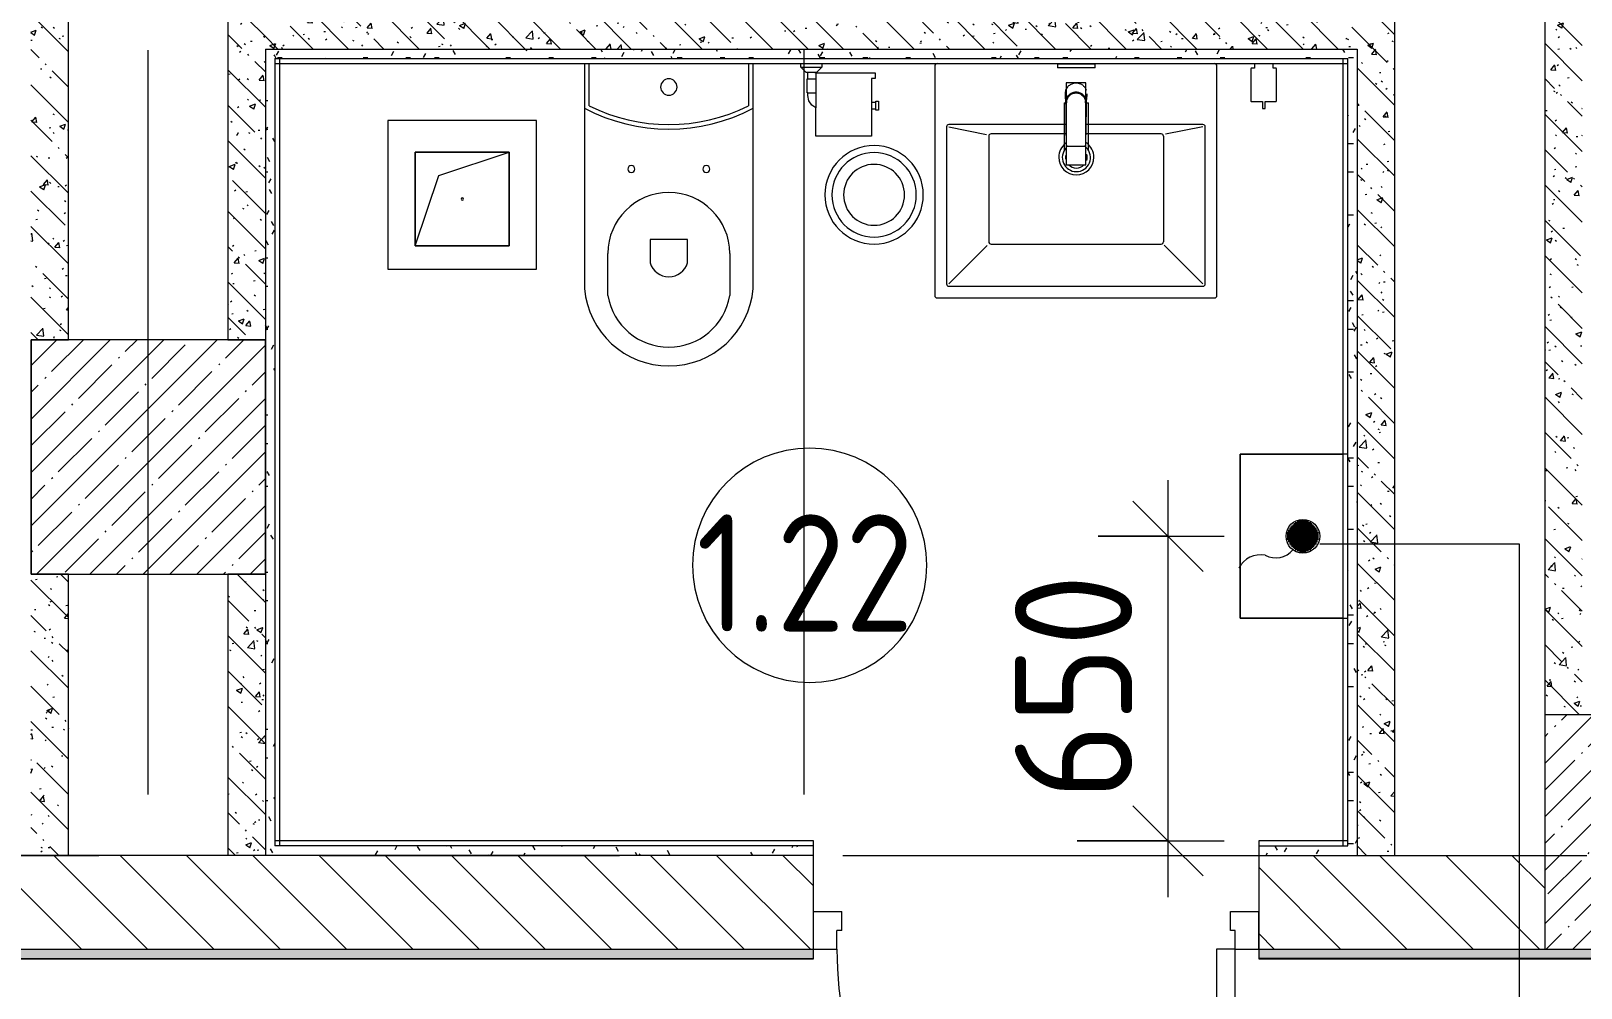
# Model space of a CAD drawing. Header units: millimetres. Extents: x 35881 to 234190, y -8553 to 29063.
# Drawn here: x 70310 to 73617, y 10817 to 12858 of the extents above; entities that cross this region are included whole.
import ezdxf

# ---------------------------------------------------------------- set-up
doc = ezdxf.new("R2010")
doc.units = ezdxf.units.MM
doc.linetypes.add('Осевая', pattern=[3175, 635, -476.25, 1587.5, -476.25])
for name, color, linetype, lineweight in [('0-1', 7, 'Continuous', 9), ('A-ANNO-DIMS', 7, 'Continuous', 9), ('A-ANNO-DIMS-100', 7, 'Continuous', 9), ('A-AREA-IDEN', 7, 'Continuous', 9), ('A-DETL-GENF', 7, 'Continuous', 9), ('A-DOOR', 7, 'Continuous', 9), ('A-DOOR-1', 7, 'Continuous', 13), ('A-DOOR-FRAM', 7, 'Continuous', 13), ('A-GENM', 7, 'Continuous', 9), ('A-WALL', 7, 'Continuous', 9), ('E-ELEC-FIXT-IDEN', 7, 'Continuous', 9), ('I-WALL', 7, 'Continuous', 9), ('P-SANR-FIXT', 7, 'Continuous', 9), ('S-COLS', 7, 'Continuous', 9), ('Оси-2', 7, 'Осевая', 9), ('Электрические приборы', 7, 'Continuous', 9)]:
    doc.layers.add(name, color=color, linetype=linetype, lineweight=lineweight)
for name, color, linetype, lineweight, true_color in [('A-WALL-1', 7, 'Continuous', 9, 0x3c3c3c), ('A-WALL-FNSH-1', 7, 'Continuous', 9, 0x3c3c3c), ('I-FURN-1', 7, 'Continuous', 9, 0xf0f0f0)]:
    doc.layers.add(name, color=color, linetype=linetype, lineweight=lineweight, true_color=true_color)
doc.styles.add('GOST Common_1', font='GOST_Common.ttf', dxfattribs={"width": 0.9, "height": 250})
doc.styles.add('ISOCPEUR', font='isocpeur.ttf', dxfattribs={"width": 0.9, "height": 250})
doc.dimstyles.new('ISO-2_5_0_9К_БОЛЬШОЙ', dxfattribs={"dimscale": 304.8, "dimtxt": 248.995294, "dimasz": 0.492126, "dimexe": 0.393701, "dimexo": 0.984252, "dimgap": 0, "dimtad": 1, "dimdec": 0, "dimrnd": 10, "dimzin": 0, "dimdsep": 46, "dimtxsty": 'ISOCPEUR', "dimblk1": 'OBLIQUE', "dimblk2": 'OBLIQUE', "dimsah": 1, "dimcen": 0.09, "dimdle": 0.393701, "dimazin": 0, "dimtfac": 1, "dimtdec": 4, "dimtix": 1, "dimtmove": 0, "dimatfit": 3, "dimfxl": 1, "dimtvp": 1, "dimtolj": 1, "dimtzin": 0, "dimarcsym": 2})
pattern_1 = [(135, (0, 0), (-75.43415, -75.43415), [106.68, -17.78, 3.556, -17.78]), (135, (0, 75.39), (-75.43415, -75.43415), []), (50, (0, 0), (127.52922, -11.15758), [13.335, -146.685]), (355, (0, 0), (-24.66966, 133.74002), [10.668, -117.348]), (100.451, (10.63, -0.93), (102.85973, 122.58178), [11.333, -124.663]), (46.184, (0, 35.56), (189.75516, -29.43036), [20.002, -220.027]), (96.636, (15.81, 33.1), (166.1822, 173.1996), [17, -186.995]), (351.184, (0, 35.56), (166.18393, 173.19757), [16.002, -176.022]), (21, (17.78, 26.67), (106.13027, -71.58603), [13.335, -146.685]), (326, (17.78, 26.67), (43.26188, 128.93175), [10.668, -117.348]), (71.451, (26.62, 20.7), (149.39198, 57.34505), [11.333, -124.663]), (37.5, (0, 0), (2.162228, 59.188357), [3.353, -112.573, 3.353, -115.773, -117.792]), (37.5, (0, 0), (2.162228, 59.188357), [-235.052, 3.353, -114.44]), (7.5, (0, 0), (46.773857, 70.12615), [3.353, -64.567, 3.353, -109.906, -44.894]), (7.5, (0, 0), (46.773857, 70.12615), [-181.178, 3.353, -41.542]), (327.5, (-39.65, 0), (94.91367, -4.010093), [3.353, -41.097, 3.353, -135.331, -184.023]), (327.5, (-39.65, 0), (94.91367, -4.010093), [-183.134, 3.353, -180.67]), (317.5, (-57.43, 0), (103.69057, 17.79882), [3.353, -54.432, 3.353, -88.748, -130.683]), (317.5, (-57.43, 0), (103.69057, 17.79882), [-149.885, 3.353, -127.33])]
pattern_2 = [(0, (0, 0), (121.92, 30.48), [10.058, -81.382, 10.058, -81.382, -487.68]), (0, (0, 0), (121.92, 30.48), [-182.88, 10.058, -172.822, 10.058, -81.382, -213.36]), (0, (0, 0), (121.92, 30.48), [-457.2, 10.058, -50.902, 10.058, -142.342]), (120, (45.72, 15.24), (-87.356454, 90.345817), [10.058, -81.382, 10.058, -81.382, -487.68]), (120, (45.72, 15.24), (-87.356454, 90.345817), [-182.88, 10.058, -172.822, 10.058, -81.382, -213.36]), (120, (45.72, 15.24), (-87.356454, 90.345817), [-457.2, 10.058, -50.902, 10.058, -142.342]), (240, (60.96, 76.2), (-34.563546, -120.825817), [10.058, -81.382, 10.058, -81.382, -487.68]), (240, (60.96, 76.2), (-34.563546, -120.825817), [-182.88, 10.058, -172.822, 10.058, -81.382, -213.36]), (240, (60.96, 76.2), (-34.563546, -120.825817), [-457.2, 10.058, -50.902, 10.058, -142.342])]

# ---------------------------------------------------------------- blocks, each defined once
blk = doc.blocks.new('BSC_Колонна _Прямоугольная - 500х500-V26-План размещения напольных электротехнических лючков и розеток 1 этажа в осях 12-23')
at = {"layer": 'S-COLS'}
h = blk.add_hatch(dxfattribs=at)
h.set_pattern_fill('FP_37', color=256, style=0, pattern_type=2)
h.set_pattern_definition([(45, (-73790, -11150), (-57.02463, 57.02463), []), (45, (-73732.975, -11150), (-57.02463, 57.02463), [100.806, -20.161, 3.353, -16.808])])
h.paths.add_polyline_path([(-250, -250), (250, -250), (250, 250), (-250, 250), (-250, 30.8)])
for p, q in [((250, 250), (-250, 250)), ((-250, 250), (-250, -250)), ((250, -250), (250, 250)), ((-250, -250), (250, -250))]:
    blk.add_line(p, q, dxfattribs=at)
blk = doc.blocks.new('110_Дверь_СКБ_1Ст_Внутренняя1 - Д-17д _Д-9_ 950x2100h_ПУИ_ С_У персонала-24300662-План размещения напольных электротехнических лючков и розеток 1 этажа в осях 12-23')
at = {"layer": 'A-DOOR'}
blk.add_arc((-412.5, 100), 850, 360, 90, dxfattribs=at)
at = {"layer": 'A-DOOR-1'}
for p, q in [((-412.5, 950), (-372.5, 950)), ((-412.5, 950), (-412.5, 100)), ((-372.5, 100), (-372.5, 950)), ((-412.5, 100), (-372.5, 100))]:
    blk.add_line(p, q, dxfattribs=at)
at = {"layer": 'A-DOOR-FRAM'}
for p, q in [((-412.5, 100), (-462.5, 100)), ((-462.5, 100), (-462.5, 20)), ((-412.5, 100), (-412.5, 60)), ((487.5, 100), (437.5, 100)), ((437.5, 100), (437.5, 60)), ((487.5, 100), (487.5, 20)), ((-412.5, 60), (-402.5, 60)), ((-402.5, 60), (-402.5, 20)), ((427.5, 60), (437.5, 60)), ((427.5, 60), (427.5, 20)), ((-402.5, 20), (-462.5, 20)), ((487.5, 20), (427.5, 20))]:
    blk.add_line(p, q, dxfattribs=at)
blk = doc.blocks.new('GM_Отверстие прямоугольное _в плите_ - Отверстие-21604341-План размещения напольных электротехнических лючков и розеток 1 этажа в осях 12-23')
at = {"layer": 'A-GENM'}
for p, q in [((-100, -100), (-100, 100)), ((-100, 100), (100, 100)), ((100, 100), (-100, 100)), ((-100, 100), (-100, -100)), ((-50, 50), (100, 100)), ((100, 100), (100, -100)), ((100, -100), (100, 100)), ((-100, -100), (-50, 50)), ((100, -100), (-100, -100)), ((-100, -100), (100, -100))]:
    blk.add_line(p, q, dxfattribs=at)
for start, end in [(360, 180), (180, 360)]:
    blk.add_arc((0, 0), 2.5, start, end, dxfattribs=at)
blk = doc.blocks.new('Блок Розеток и Выключателей - Блок Розеток и Выключателей_SK3-27368973-План размещения напольных электротехнических лючков и розеток 1 этажа в осях 12-23')
at = {"layer": 'A-DETL-GENF'}
for p, q in [((-33.6, -92.8), (-33.6, -107.2)), ((-31.2, -88), (-31.2, -112)), ((-28.8, -83.2), (-28.8, -116.8)), ((-26.4, -80.8), (-26.4, -119.2)), ((-24, -78.4), (-24, -121.6)), ((-21.6, -76), (-21.6, -124)), ((-19.2, -73.6), (-19.2, -126.4)), ((-16.8, -71.2), (-16.8, -128.8)), ((-14.4, -71.2), (-14.4, -128.8)), ((-12, -68.8), (-12, -131.2)), ((-9.6, -68.8), (-9.6, -131.2)), ((-7.2, -66.4), (-7.2, -133.6)), ((-4.8, -66.4), (-4.8, -133.6)), ((-2.4, -66.4), (-2.4, -133.6)), ((0, -66.4), (0, -133.6)), ((2.4, -66.4), (2.4, -133.6)), ((4.8, -66.4), (4.8, -133.6)), ((7.2, -66.4), (7.2, -133.6)), ((9.6, -68.8), (9.6, -131.2)), ((12, -68.8), (12, -131.2)), ((14.4, -71.2), (14.4, -128.8)), ((16.8, -71.2), (16.8, -128.8)), ((19.2, -73.6), (19.2, -126.4)), ((21.6, -76), (21.6, -124)), ((24, -78.4), (24, -121.6)), ((26.4, -80.8), (26.4, -119.2)), ((28.8, -83.2), (28.8, -116.8)), ((31.2, -88), (31.2, -112)), ((33.6, -92.8), (33.6, -107.2))]:
    blk.add_line(p, q, dxfattribs=at)
blk.add_circle((0, -100), 36, dxfattribs=at)
for centre, radius, start, end in [((-2.1, -158.1), 48.1, 332.5065, 49.9886), ((91.1, -190.4), 51.5, 168.6656, 243.8652)]:
    blk.add_arc(centre, radius, start, end, dxfattribs=at)
blk = doc.blocks.new('мусорная корзина - Round_ Metal-30590745-План размещения напольных электротехнических лючков и розеток 1 этажа в осях 12-23')
at = {"layer": 'P-SANR-FIXT'}
for radius, start, end in [(105, 0, 180), (90, 360, 180), (65, 0, 180), (105, 180, 360), (90, 180, 360), (65, 180, 360)]:
    blk.add_arc((0, 0), radius, start, end, dxfattribs=at)
blk = doc.blocks.new('WC Seat_2 with Cistern-Wall Based - 640 x 360mm-30580118-План размещения напольных электротехнических лючков и розеток 1 этажа в осях 12-23')
at = {"layer": 'P-SANR-FIXT'}
for p, q in [((-5, 410.5), (-5, 500.5)), ((255, 500.5), (255, 410.5)), ((-55, 485.5), (-55, 100.5)), ((305, 100.5), (305, 485.5)), ((85, 430.5), (85, 380.5)), ((165, 380.5), (165, 430.5)), ((85, 380.5), (165, 380.5)), ((-55, 100.5), (-55, 5.5)), ((305, 5.5), (305, 100.5)), ((-45, 5.5), (-45, 95.6)), ((295, 95.6), (295, 5.5))]:
    blk.add_line(p, q, dxfattribs=at)
for centre, radius, start, end in [((125, 469.8), 180.7, 4.9791, 175.0209), ((125, 478.7), 131.8, 9.5273, 170.4727), ((125, 418.8), 41.7, 16.2602, 163.7398), ((125, 410.5), 130, 180, 360), ((45, 230.5), 7.5, 0, 180), ((205, 230.5), 7.5, 0, 180), ((45, 230.5), 7.5, 180, 360), ((205, 230.5), 7.5, 180, 360), ((125, -237), 382.5, 61.9275, 118.0725), ((125, -247), 382.5, 63.6122, 116.3878), ((125, 55.5), 17.5, 0, 180), ((125, 55.5), 17.5, 180, 360)]:
    blk.add_arc(centre, radius, start, end, dxfattribs=at)
blk = doc.blocks.new('сифон - Для раковины-V217-План размещения напольных электротехнических лючков и розеток 1 этажа в осях 12-23')
at = {"layer": 'P-SANR-FIXT'}
for p, q in [((200, 40), (191.1, 40)), ((191.1, -40), (191.1, 40)), ((200, 40), (200, -40)), ((116.7, 26), (15, 26)), ((116.7, 26), (116.7, 22.5)), ((15, -26), (116.7, -26)), ((116.7, -20.6), (116.7, -26)), ((191.1, -40), (200, -40))]:
    blk.add_line(p, q, dxfattribs=at)
for start, end in [(46.114, 180), (180, 315)]:
    blk.add_arc((0, 0), 30, start, end, dxfattribs=at)
blk = doc.blocks.new('раковина - 400 x 500mm-V218-План размещения напольных электротехнических лючков и розеток 1 этажа в осях 12-23')
at = {"layer": 'P-SANR-FIXT'}
for p, q in [((-249.5, -5), (-249.5, -495)), ((352.5, -495), (352.5, -5)), ((31, -130), (-219.5, -130)), ((322.5, -130), (73, -130)), ((-224.5, -135), (-224.5, -470)), ((-219.5, -135), (-139.5, -151)), ((-134.5, -155), (-134.5, -380)), ((-126, -150), (-129.5, -150)), ((31, -150), (-126, -150)), ((233.5, -150), (73, -150)), ((238.5, -155), (238.5, -380)), ((322.5, -135), (242.8, -150.5)), ((327.5, -470), (327.5, -135)), ((-219.5, -470), (-137.6, -388.1)), ((-129.5, -385), (233.5, -385)), ((322.5, -470), (240.2, -387.7)), ((-219.5, -475), (322.5, -475)), ((-244.5, -500), (347.5, -500))]:
    blk.add_line(p, q, dxfattribs=at)
for centre, radius, start, end in [((-244.5, -5), 5, 90, 180), ((347.5, -5), 5, 0, 90), ((-219.5, -135), 5, 90, 180), ((322.5, -135), 5, 0, 90), ((-129.5, -155), 5, 90, 180), ((233.5, -155), 5, 0, 90), ((52.6, -199.9), 37.5, 127.0599, 180), ((52.6, -199.9), 23, 170.0836, 180), ((52.6, -199.9), 37.5, 360, 54.9171), ((52.6, -199.9), 23, 360, 16.8017), ((52.6, -199.9), 37.5, 180, 360), ((52.6, -199.9), 23, 180, 189.9158), ((52.6, -199.9), 23, 225, 315), ((52.6, -199.9), 23, 343.1959, 360), ((-129.5, -380), 5, 180, 270), ((233.5, -380), 5, 270, 360), ((-244.5, -495), 5, 180, 270), ((-219.5, -470), 5, 180, 270), ((322.5, -470), 5, 270, 0), ((347.5, -495), 5, 270, 0)]:
    blk.add_arc(centre, radius, start, end, dxfattribs=at)
blk = doc.blocks.new('смеситель для раковины - Default-V199-План размещения напольных электротехнических лючков и розеток 1 этажа в осях 12-23')
at = {"layer": '0-1'}
for p, q in [((21, 151.6), (-21, 151.6)), ((20.3, 111.8), (-20.3, 111.8)), ((-22.8, 2.9), (-21.7, 15.4)), ((-20.7, 17.2), (-20.7, 16.7)), ((-20.3, 19.4), (-20.3, 15.8)), ((20.3, 15.8), (20.3, 19.4)), ((20.8, 16.7), (20.8, 17.2))]:
    blk.add_line(p, q, dxfattribs=at)
at = {"layer": '0-1', "flags": 128}
for points in [[(-21, 151.3), (-21, 147.9), (-21, 145.7), (-21, 145.2), (-21, 144.9), (-21, 144.8), (-21, 144.7), (-21, 144.7)], [(21, 89.1), (21, 88.6), (21, 88.3), (21, 88.3)], [(21.7, 15.4), (22.3, 8.3), (22.8, 2.9)]]:
    blk.add_lwpolyline(points, dxfattribs=at)
at = {"layer": 'P-SANR-FIXT'}
for p, q in [((21, 151.6), (-21, 151.6)), ((-21, 151.6), (-21, -23)), ((21, -23), (21, 151.6)), ((-20.3, 111.8), (-20.3, 111.8)), ((-20.3, 111.8), (-20.3, 109.7)), ((20.3, 109.7), (20.3, 111.8)), ((20.3, 111.8), (20.3, 111.8)), ((-21, -23), (21, -23))]:
    blk.add_line(p, q, dxfattribs=at)
at = {"layer": 'P-SANR-FIXT', "flags": 128}
for points in [[(-21, 144), (-21, 91), (-21, 37.9)], [(21, 37.9), (21, 91), (21, 144)], [(-20.3, 19.4), (-20.3, 60.2), (-20.3, 109.7)], [(20.3, 109.7), (20.3, 60.2), (20.3, 19.4)], [(21, 17.1), (21, 22.3), (21, 27.5), (21, 32.7), (21, 37.9)], [(-20.3, 15.8), (-20.3, 17.1), (-20.3, 18.4)], [(20.3, 18.4), (20.3, 17.1), (20.3, 15.8)], [(21, 15.1), (21, 15.6), (21, 16.1), (21, 16.6), (21, 17.1)], [(22.9, -1.8), (22.4, 2.9), (22, 7.6), (21.5, 12.3), (21.1, 17.1)], [(21.1, 17.1), (21.5, 12.3), (22, 7.6), (22.4, 2.9), (22.9, -1.8)]]:
    blk.add_lwpolyline(points, dxfattribs=at)
at = {"layer": 'P-SANR-FIXT'}
for centre, major_axis, ratio, start_param, end_param in [((-9809.3, 72.1), (-9788.3, 0.5), 0.986286, 3.135948, 3.138103), ((0, 17.2), (20.8, 0), 0.98634, 3.060685, 3.141593), ((0, 17.2), (20.8, 0), 0.98634, 3.141593, 3.395551), ((0, 17.2), (20.8, 0), 0.98634, 3.707105, 3.769911), ((0, 17.2), (20.8, 0), 0.98634, 5.654867, 5.717635), ((0, 17.2), (-20.8, 0), 0.98634, 2.887544, 3.141593), ((0, 17.2), (20.8, 0), 0.98634, 0, 0.080911), ((0, 17.2), (20.8, 0), 0.98634, 4.154533, 5.270098)]:
    blk.add_ellipse(centre, major_axis=major_axis, ratio=ratio, start_param=start_param, end_param=end_param, dxfattribs=at)
for points, knots in [([(-21, 151.6), (-21, 151.7), (-21, 151.5), (-21, 150.5), (-21, 148.7), (-21, 146.9), (-21, 145.2), (-21, 144.4), (-21, 144)], [0.4444444, 0.4444444, 0.4444444, 0.4444444, 0.5555556, 0.6666667, 0.7777778, 0.8888889, 0.9444444, 1, 1, 1, 1]), ([(21, 144), (21, 144.4), (21, 145.2), (21, 146.9), (21, 148.7), (21, 150.5), (21, 151.5), (21, 151.7), (21, 151.6)], [0, 0, 0, 0, 0.0555556, 0.1111111, 0.2222222, 0.3333333, 0.4444444, 0.5555556, 0.5555556, 0.5555556, 0.5555556]), ([(-21.8, 13.9), (-21.8, 14.6), (-21.7, 16.1), (-21.6, 18.9), (-21.5, 22.1), (-21.5, 25.2), (-21.4, 27.9), (-21.4, 30), (-21.4, 31.8), (-21.3, 33.4), (-21.3, 34.5), (-21.3, 35.6), (-21.3, 37), (-21.3, 38.7), (-21.2, 41), (-21.2, 44.2), (-21.2, 48.8), (-21.1, 54.3), (-21.1, 59.3), (-21.1, 63.2), (-21.1, 66.1), (-21.1, 68.8), (-21.1, 72.5), (-21, 78.9), (-21, 84.5), (-21, 88.1)], [0, 0, 0, 0, 0.083333, 0.166667, 0.25, 0.333333, 0.375, 0.416667, 0.458333, 0.479167, 0.5, 0.520833, 0.541667, 0.583333, 0.625, 0.666667, 0.708333, 0.75, 0.791667, 0.8125, 0.833333, 0.854167, 0.875, 0.916667, 1, 1, 1, 1]), ([(21, 88.1), (21, 84.5), (21, 78.9), (21.1, 72.5), (21.1, 68.8), (21.1, 66.1), (21.1, 63.2), (21.1, 59.3), (21.2, 54.3), (21.2, 48.8), (21.2, 44.2), (21.3, 41), (21.3, 38.7), (21.3, 37), (21.3, 35.6), (21.3, 34.5), (21.3, 33.4), (21.4, 31.8), (21.4, 30), (21.4, 27.9), (21.5, 25.2), (21.5, 22.1), (21.6, 18.9), (21.7, 16.1), (21.8, 14.6), (21.8, 13.9)], [0, 0, 0, 0, 0.083333, 0.125, 0.145833, 0.166667, 0.1875, 0.208333, 0.25, 0.291667, 0.333333, 0.375, 0.416667, 0.458333, 0.479167, 0.5, 0.520833, 0.541667, 0.583333, 0.625, 0.666667, 0.75, 0.833333, 0.916667, 1, 1, 1, 1]), ([(-21.1, 17.1), (-21.2, 16.5), (-21.3, 15.4), (-21.5, 13.7), (-21.6, 11.8), (-21.9, 9.3), (-22.1, 7.6), (-22.4, 5.3), (-22.6, 3), (-22.8, 1.4), (-22.9, 0.3)], [0, 0, 0, 0, 0.1, 0.2, 0.3, 0.4, 0.6, 0.7, 0.8, 1, 1, 1, 1]), ([(-22.6, 3.6), (-22.6, 3.8), (-22.5, 4.4), (-22.4, 5.5), (-22.3, 6.9), (-22.2, 8.4), (-22, 10.9), (-21.9, 12.9), (-21.8, 13.9)], [0.3178487, 0.3178487, 0.3178487, 0.3178487, 0.375, 0.5, 0.625, 0.75, 0.875, 1, 1, 1, 1]), ([(21, 15.1), (20.9, 14), (20.5, 11.7), (19.3, 8.5), (17.6, 5.5), (14.8, 1.9), (11.1, -0.9), (6.8, -2.8), (3.4, -3.6), (0, -3.8), (-4.5, -3.5), (-10.1, -1.7), (-14.7, 1.9), (-17.6, 5.5), (-19.3, 8.4), (-20.5, 11.7), (-20.9, 13.9), (-21, 15)], [0, 0, 0, 0, 0.055556, 0.111111, 0.166667, 0.222222, 0.333333, 0.388889, 0.444444, 0.5, 0.555556, 0.666667, 0.777778, 0.833333, 0.888889, 0.944444, 1, 1, 1, 1]), ([(20.3, 19.4), (20.3, 18.2), (20.2, 15.9), (19.3, 12.3), (18, 9.6), (16.8, 7.5), (15.7, 6), (14.5, 4.7), (12.8, 3), (10.4, 1.2), (7.1, -0.4), (2.4, -1.7), (-2.5, -1.7), (-7.1, -0.4), (-10.9, 1.5), (-13.6, 3.7), (-15.4, 5.7), (-16.5, 7.1), (-17.7, 9), (-18.9, 11.5), (-20, 15), (-20.3, 17.7), (-20.3, 19.4)], [0, 0, 0, 0, 0.055556, 0.111111, 0.166667, 0.194444, 0.222222, 0.25, 0.277778, 0.333333, 0.388889, 0.444444, 0.555556, 0.611111, 0.666667, 0.75, 0.770833, 0.791667, 0.833333, 0.875, 0.916667, 1, 1, 1, 1]), ([(20.3, 15.8), (20.3, 13.7), (19.8, 10.7), (17.9, 6.9), (16.3, 4.7), (14.8, 3.1), (13, 1.5), (11.1, 0.2), (9, -0.8), (7.3, -1.5), (5.5, -2), (3.6, -2.4), (1.4, -2.7), (-0.9, -2.7), (-3.3, -2.5), (-5.5, -2), (-7.7, -1.3), (-9.8, -0.4), (-11.7, 0.6), (-13.5, 1.9), (-15.1, 3.4), (-16.9, 5.4), (-19.5, 9.5), (-20.3, 13.2), (-20.3, 15.8)], [0, 0, 0, 0, 0.111111, 0.166667, 0.222222, 0.25, 0.277778, 0.333333, 0.361111, 0.388889, 0.416667, 0.444444, 0.479167, 0.513889, 0.548611, 0.583333, 0.618056, 0.652778, 0.6875, 0.722222, 0.756944, 0.791667, 0.861111, 1, 1, 1, 1]), ([(21.1, 19.2), (21.3, 18.6), (21.7, 16.8), (21.8, 15.1), (21.8, 13.9)], [0.8206896, 0.8206896, 0.8206896, 0.8206896, 0.8888889, 1, 1, 1, 1]), ([(21.1, 17.1), (21.1, 16.7), (21.2, 16), (21.3, 15), (21.4, 13.9), (21.6, 12.5), (21.8, 10.8), (22, 8.7), (22.2, 6.9), (22.4, 5.5), (22.5, 4.5), (22.6, 3.4), (22.7, 2.4), (22.8, 1.5), (22.9, 0.8), (22.9, 0.4), (22.9, 0.3)], [0, 0, 0, 0, 0.0625, 0.125, 0.1875, 0.25, 0.375, 0.5, 0.625, 0.6875, 0.75, 0.8125, 0.875, 0.9375, 0.96875, 1, 1, 1, 1]), ([(21.8, 13.9), (21.8, 13.3), (21.9, 11.9), (22, 10), (22.2, 8.4), (22.2, 7.3), (22.3, 6.4), (22.4, 5.2), (22.6, 3.7), (22.8, 2), (22.9, 0.8), (22.9, 0.3)], [0, 0, 0, 0, 0.083333, 0.166667, 0.25, 0.333333, 0.416667, 0.5, 0.666667, 0.833333, 1, 1, 1, 1]), ([(22.1, 7), (22.2, 6.5), (22.8, 4.3), (23, 2), (22.9, 0.3)], [0.8, 0.8, 0.8, 0.8, 0.85, 1, 1, 1, 1]), ([(22.9, -1.8), (22.6, -4.5), (21.7, -8.2), (19.1, -12.8), (16.7, -15.9), (13.7, -18.5), (10.4, -20.6), (6.8, -22.1), (3.4, -22.8), (0.5, -23), (-2.9, -22.9), (-6.8, -22.1), (-10.7, -20.5), (-13.4, -18.7), (-15.3, -17.2), (-17, -15.4), (-19, -12.9), (-20.6, -10.1), (-21.5, -8), (-21.7, -7.4)], [0, 0, 0, 0, 0.1111111, 0.1666667, 0.2222222, 0.2777778, 0.3333333, 0.3888889, 0.4444444, 0.4791667, 0.5138889, 0.5833333, 0.6527778, 0.6875, 0.7222222, 0.7569444, 0.7916667, 0.8611111, 0.8888889, 0.8888889, 0.8888889, 0.8888889])]:
    blk.add_open_spline(points, degree=3, knots=knots, dxfattribs=at)
for points in [[(21, 37.9), (21, 36.1), (21, 32.7), (21.1, 27.5), (21.1, 22.3), (21.1, 18.8), (21.1, 17.1)], [(-22.9, 0.3), (-23, 2.1), (-22.8, 3.8), (-22.4, 5.5)], [(-21.8, 13.9), (-21.8, 15.7), (-21.5, 17.5), (-21.1, 19.2)], [(-21.1, 17.1), (-21.1, 16.7), (-21.1, 16), (-21, 15.3), (-21, 15)], [(21.1, 17.1), (21.1, 16.7), (21.1, 16.1), (21, 15.4), (21, 15.1)], [(22.9, 0.3), (22.8, 1.7), (22.5, 4.5), (22, 8.7), (21.5, 12.9), (21.2, 15.7), (21.1, 17.1)], [(22.9, 0.3), (22.9, -0.1), (22.9, -0.4), (22.9, -0.8)]]:
    blk.add_open_spline(points, degree=3, dxfattribs=at)
blk = doc.blocks.new('TOY_Диспансер мыло - Дозатор Elegance new 11654 019001 хром-30593950-План размещения напольных электротехнических лючков и розеток 1 этажа в осях 12-23')
at = {"layer": 'A-GENM'}
for p, q in [((127.9, 101.6), (122.2, 101.6)), ((122.2, 101.6), (122.2, 86.7)), ((127.9, 86.7), (127.9, 101.6)), ((97.5, 84.7), (97.5, 17)), ((122.2, 86.7), (99.5, 86.7)), ((150.5, 86.7), (127.9, 86.7)), ((152.5, 17), (152.5, 84.7)), ((99.5, 15), (105, 15)), ((105, 15), (105, 5.5)), ((145, 5.5), (145, 15)), ((145, 15), (150.5, 15))]:
    blk.add_line(p, q, dxfattribs=at)
for centre, start, end in [((99.5, 84.7), 90, 180), ((150.5, 84.7), 360, 90), ((99.5, 17), 180, 270), ((150.5, 17), 270, 360)]:
    blk.add_arc(centre, 2, start, end, dxfattribs=at)
blk = doc.blocks.new('Plumbing_Drainage_hansgrohe_56248XXX-RainDrain-Point-Complete-set-po - 800 Stainless Steel Optic-30807005-План размещения напольных электротехнических лючков и розеток 1 этажа в осях 12-23')
at = {"layer": 'P-SANR-FIXT'}
for p, q in [((158.5, 158.5), (-158.5, 158.5)), ((-158.5, 158.5), (-158.5, -158.5)), ((158.5, -158.5), (158.5, 158.5)), ((-158.5, -158.5), (158.5, -158.5))]:
    blk.add_line(p, q, dxfattribs=at)
blk = doc.blocks.new('Sanitary_Toilet-Accessories_Gessi_Wall-mounted-paper-roll-holder-65449 - Chrome-V234-План размещения напольных электротехнических лючков и розеток 1 этажа в осях 12-23')
at = {"layer": 'A-DETL-GENF'}
for p, q in [((67725.5, 248.5), (67725.5, 305.7)), ((67725.5, 305.7), (67844.5, 305.7)), ((67844.5, 305.7), (67844.5, 245.4)), ((67710.5, 231.5), (67710.5, 250.5)), ((67710.5, 250.5), (67716.5, 250.5)), ((67716.5, 250.5), (67716.5, 248.5)), ((67716.5, 248.5), (67716.5, 233.5)), ((67716.5, 248.5), (67725.5, 248.5)), ((67725.5, 233.5), (67716.5, 233.5)), ((67716.5, 233.5), (67716.5, 231.5)), ((67725.5, 233.5), (67725.5, 248.5)), ((67725.5, 182.7), (67725.5, 233.5)), ((67844.5, 170), (67844.5, 245.4)), ((67844.5, 245.4), (67852.9, 239.9)), ((67852.9, 239.9), (67859.3, 230.3)), ((67716.5, 231.5), (67710.5, 231.5)), ((67861.5, 213.5), (67844.5, 213.5)), ((67859.3, 230.3), (67861.5, 219)), ((67861.5, 219), (67861.5, 213.5)), ((67861.5, 213.5), (67863, 213.5)), ((67863, 213.5), (67863, 183.5)), ((67718, 170.7), (67718, 182.7)), ((67718, 182.7), (67725.5, 182.7)), ((67844.5, 170.7), (67718, 170.7)), ((67831.6, 159), (67843, 170)), ((67843, 170), (67846.5, 170)), ((67861.5, 183.5), (67844.5, 183.5)), ((67846.5, 170), (67844.5, 170.7)), ((67844.5, 170), (67863, 170)), ((67863, 183.5), (67861.5, 183.5)), ((67861.5, 183.5), (67861.5, 170)), ((67861.5, 170), (67865, 170)), ((67865, 170), (67876.4, 159)), ((67831.5, 151), (67831.6, 159)), ((67876.4, 159), (67831.6, 159)), ((67876.4, 159), (67876.5, 151))]:
    blk.add_line(p, q, dxfattribs=at)
blk = doc.blocks.new('Марка_Помещения - Номер-25198446-План размещения напольных электротехнических лючков и розеток 1 этажа в осях 12-23')
at = {"layer": 'A-AREA-IDEN'}
for start, end in [(360, 180), (180, 360)]:
    blk.add_arc((0, 0), 2.5, start, end, dxfattribs=at)
blk = doc.blocks.new('DIMBLOCK67-План размещения напольных электротехнических лючков и розеток 1 этажа в осях 12-23')
at = {"layer": 'A-ANNO-DIMS-100'}
for p, q in [((72736.1, 11900.7), (72736.1, 11011)), ((72587.3, 11780.7), (72856.1, 11780.7)), ((72736.1, 11780.7), (72587.3, 11780.7)), ((72542.2, 11131), (72856.1, 11131)), ((72736.1, 11131), (72542.2, 11131))]:
    blk.add_line(p, q, dxfattribs=at)
at = {"layer": 'A-ANNO-DIMS-100', "lineweight": 20}
for p, q in [((72736.1, 11780.7), (72661.1, 11855.7)), ((72736.1, 11780.7), (72811.1, 11705.7)), ((72736.1, 11131), (72661.1, 11206)), ((72736.1, 11131), (72811.1, 11056))]:
    blk.add_line(p, q, dxfattribs=at)
at = {"layer": 'A-ANNO-DIMS-100', "color": 0, "insert": (72409.5, 11218.8), "char_height": 250, "width": 568.858, "attachment_point": 1, "rotation": 90, "line_spacing_factor": 1.149209, "style": 'ISOCPEUR'}
blk.add_mtext('650', dxfattribs=at)
blk = doc.blocks.new('_Oblique')
at = {"color": 0, "linetype": 'ByBlock', "lineweight": -2}
blk.add_line((-0.5, -0.5), (0.5, 0.5), dxfattribs=at)

msp = doc.modelspace()

# ---------------------------------------------------------------- hatches: boundary and pattern name
at = {"layer": 'I-WALL'}
h = msp.add_hatch(dxfattribs=at)
h.set_pattern_fill('FP_22', color=256, style=0, pattern_type=2)
h.set_pattern_definition(pattern_1)
h.paths.add_polyline_path([(70309.8, 11100), (70389.8, 11100), (70389.8, 11700), (70310, 11700), (70310, 12200), (70389.8, 12200), (70389.8, 13400), (70309.8, 13400), (70309.8, 11180.8)])
h = msp.add_hatch(dxfattribs=at)
h.set_pattern_fill('FP_22', color=256, style=0, pattern_type=2)
h.set_pattern_definition(pattern_1)
h.paths.add_polyline_path([(70810, 11100), (70810, 11700), (70730, 11700), (70730, 11100)])
h.paths.add_polyline_path([(70730, 12200), (70810, 12200), (70810, 13400), (70730, 13400), (70730, 12398.6)])
h = msp.add_hatch(dxfattribs=at)
h.set_pattern_fill('FP_22', color=256, style=0, pattern_type=2)
h.set_pattern_definition(pattern_1)
h.paths.add_polyline_path([(73220, 11100), (73220, 13400), (73140, 13400), (73140, 11100), (73176.6, 11100)])
h = msp.add_hatch(dxfattribs=at)
h.set_pattern_fill('FP_22', color=256, style=0, pattern_type=2)
h.set_pattern_definition(pattern_1)
h.paths.add_polyline_path([(73570, 11400), (73620, 11400), (73620, 13400), (73540, 13400), (73540, 11400)])
h = msp.add_hatch(dxfattribs=at)
h.set_pattern_fill('FP_22', color=256, style=0, pattern_type=2)
h.set_pattern_definition(pattern_1)
h.paths.add_polyline_path([(73140, 12820), (73140, 12900), (70810, 12900), (70810, 12820), (72812.9, 12820)])
h = msp.add_hatch(dxfattribs=at)
h.set_pattern_fill('FP_58', color=256, style=0, pattern_type=2)
h.set_pattern_definition(pattern_2)
h.paths.add_polyline_path([(70830, 11120), (70830, 12820), (70810, 12820), (70810, 11120)])
h = msp.add_hatch(dxfattribs=at)
h.set_pattern_fill('FP_58', color=256, style=0, pattern_type=2)
h.set_pattern_definition(pattern_2)
h.paths.add_polyline_path([(70841, 12800), (73140, 12800), (73140, 12820), (70830, 12820), (70830, 12800)])
h = msp.add_hatch(dxfattribs=at)
h.set_pattern_fill('FP_58', color=256, style=0, pattern_type=2)
h.set_pattern_definition(pattern_2)
h.paths.add_polyline_path([(73120, 11100), (73140, 11100), (73140, 12800), (73120, 12800), (73120, 11120)])
h = msp.add_hatch(dxfattribs=at)
h.set_pattern_fill('FP_58', color=256, style=0, pattern_type=2)
h.set_pattern_definition(pattern_2)
h.paths.add_polyline_path([(73120, 11100), (73120, 11120), (72929.8, 11120), (72929.8, 11100)])
h.paths.add_polyline_path([(70810, 11100), (71979.8, 11100), (71979.8, 11120), (70810, 11120)])
h = msp.add_hatch(dxfattribs=at)
h.set_pattern_fill('FP_20', color=256, style=0, pattern_type=2)
h.set_pattern_definition([(135, (0, 0), (-70.71068, -70.71068), [])])
h.paths.add_polyline_path([(73540, 10900), (73540, 11100), (72929.8, 11100), (72929.8, 10900), (73176.6, 10900)])
h.paths.add_polyline_path([(71979.8, 10900), (71979.8, 11100), (69618.8, 11100), (69618.8, 10900), (71721.8, 10900)])
h.paths.add_polyline_path([(68668.8, 10900), (68668.8, 11100), (66760, 11100), (66760, 10900), (67357.5, 10900)])
h.paths.add_polyline_path([(66560, 10900), (66560, 11100), (62160, 11100), (62160, 10900), (65902.7, 10900)])
h = msp.add_hatch(dxfattribs=at)
h.set_pattern_fill('FP_58', color=256, style=0, pattern_type=2)
h.set_pattern_definition(pattern_2)
h.paths.add_polyline_path([(75358.8, 10880), (75470, 10880), (75470, 10900), (72929.8, 10900), (72929.8, 10880), (74631.4, 10880)])
h.paths.add_polyline_path([(71979.8, 10880), (71979.8, 10900), (69618.8, 10900), (69618.8, 10880), (71721.8, 10880)])
h.paths.add_polyline_path([(68668.8, 10880), (68668.8, 10900), (62160, 10900), (62160, 10880), (67357.5, 10880)])
h.paths.add_polyline_path([(61960, 10880), (61960, 10900), (61940, 10900), (61940, 10880)])
at = {"layer": 'S-COLS'}
h = msp.add_hatch(dxfattribs=at)
h.set_pattern_fill('FP_1', color=256, style=0, pattern_type=2)
h.set_pattern_definition([(45, (0, 0), (-57.02463, 57.02463), []), (45, (57.025, 0), (-57.02463, 57.02463), [100.806, -20.161, 3.353, -16.808])])
h.paths.add_polyline_path([(70389.8, 11700), (70810, 11700), (70810, 12200), (70310, 12200), (70310, 11700)])

# ---------------------------------------------------------------- linework, layer by layer
at = {"layer": 'A-WALL'}
for p, q in [((70830, 12800), (73120, 12800)), ((73120, 11120), (73120, 12800)), ((70310, 11700), (70310, 12200)), ((70310, 12200), (70389.8, 12200)), ((70730, 12200), (70810, 12200)), ((70389.8, 11700), (70310, 11700)), ((70810, 11700), (70730, 11700)), ((70830, 11131), (70830, 11120)), ((71979.8, 11120), (70830, 11120)), ((73109, 11120), (73120, 11120))]:
    msp.add_line(p, q, dxfattribs=at)
at = {"layer": 'A-WALL-1'}
for p, q in [((70389.8, 12200), (70389.8, 13400)), ((70730, 13400), (70730, 12200)), ((73220, 11100), (73220, 13400)), ((73540, 13400), (73540, 11400)), ((70810, 12820), (73140, 12820)), ((70810, 12820), (70810, 11100)), ((73140, 12820), (73140, 11100)), ((70389.8, 11100), (70389.8, 11700)), ((70730, 11700), (70730, 11100)), ((71979.8, 10880), (71979.8, 11120)), ((72929.8, 11120), (72929.8, 10880)), ((71979.8, 11100), (69618.8, 11100)), ((72929.8, 11100), (73540, 11100)), ((69618.8, 10900), (71979.8, 10900)), ((72929.8, 10900), (73540, 10900)), ((69618.8, 10880), (71979.8, 10880))]:
    msp.add_line(p, q, dxfattribs=at)
at = {"layer": 'A-WALL-FNSH-1'}
for p, q in [((70830, 12800), (70830, 11131)), ((70830, 12789), (73120, 12789)), ((70841, 11120), (70841, 12800)), ((73109, 12800), (73109, 11120)), ((71979.8, 11131), (70830, 11131)), ((71979.8, 11120), (71979.8, 11131)), ((73120, 11131), (72929.8, 11131)), ((72929.8, 11131), (72929.8, 11120)), ((72929.8, 11120), (73109, 11120)), ((69618.8, 10879), (71979.8, 10879)), ((71979.8, 10879), (71979.8, 10880)), ((75459.5, 10880), (72929.8, 10880)), ((72929.8, 10880), (72929.8, 10879)), ((72929.8, 10879), (75459.5, 10879))]:
    msp.add_line(p, q, dxfattribs=at)
at = {"layer": 'E-ELEC-FIXT-IDEN'}
for p, q in [((73060, 11764.5), (73485.2, 11764.5)), ((73485.2, 11764.5), (73485.2, 10464.4))]:
    msp.add_line(p, q, dxfattribs=at)
at = {"layer": 'I-FURN-1'}
for p, q in [((73120, 11956), (72890, 11956)), ((72890, 11956), (72890, 11606)), ((72890, 11956), (73109, 11956)), ((72890, 11606), (72890, 11956)), ((73120, 11606), (73120, 11956)), ((72890, 11606), (73120, 11606)), ((73109, 11606), (72890, 11606))]:
    msp.add_line(p, q, dxfattribs=at)
at = {"layer": 'S-COLS'}
for p, q in [((70389.8, 12200), (70310, 12200)), ((70310, 12200), (70310, 11700)), ((70730, 12200), (70389.8, 12200)), ((70810, 12200), (70730, 12200)), ((70810, 11700), (70810, 12200)), ((70310, 11700), (70389.8, 11700)), ((70389.8, 11700), (70730, 11700)), ((70730, 11700), (70810, 11700))]:
    msp.add_line(p, q, dxfattribs=at)
at = {"layer": 'Оси-2'}
for p, q in [((70560, 593.7), (70560, 24898.1)), ((71960, 593.7), (71960, 24898.1)), ((39180.8, 11100), (82200, 11100))]:
    msp.add_line(p, q, dxfattribs=at)

# ---------------------------------------------------------------- block references
at = {"layer": 'A-AREA-IDEN', "xscale": 99.99999999999993, "yscale": 99.99999999999993, "zscale": 99.99999999999993}
msp.add_blockref('Марка_Помещения - Номер-25198446-План размещения напольных электротехнических лючков и розеток 1 этажа в осях 12-23', (71971.5, 11718.8), dxfattribs=at)
at = {"layer": 'A-DOOR', "rotation": 180}
msp.add_blockref('110_Дверь_СКБ_1Ст_Внутренняя1 - Д-17д _Д-9_ 950x2100h_ПУИ_ С_У персонала-24300662-План размещения напольных электротехнических лючков и розеток 1 этажа в осях 12-23', (72467.3, 11000), dxfattribs=at)
at = {"layer": 'A-GENM'}
msp.add_blockref('GM_Отверстие прямоугольное _в плите_ - Отверстие-21604341-План размещения напольных электротехнических лючков и розеток 1 этажа в осях 12-23', (71230, 12500), dxfattribs=at)
at = {"layer": 'P-SANR-FIXT'}
for name, p, rotation in [('WC Seat_2 with Cistern-Wall Based - 640 x 360mm-30580118-План размещения напольных электротехнических лючков и розеток 1 этажа в осях 12-23', (71796, 12794.5), 180), ('Sanitary_Toilet-Accessories_Gessi_Wall-mounted-paper-roll-holder-65449 - Chrome-V234-План размещения напольных электротехнических лючков и розеток 1 этажа в осях 12-23', (139829, 12940), 180), ('сифон - Для раковины-V217-План размещения напольных электротехнических лючков и розеток 1 этажа в осях 12-23', (72540.6, 12588.5), 89.9999999999993), ('TOY_Диспансер мыло - Дозатор Elegance new 11654 019001 хром-30593950-План размещения напольных электротехнических лючков и розеток 1 этажа в осях 12-23', (73065.4, 12794.5), 180), ('смеситель для раковины - Default-V199-План размещения напольных электротехнических лючков и розеток 1 этажа в осях 12-23', (72540, 12724.8), 180)]:
    msp.add_blockref(name, p, dxfattribs=dict(at, rotation=rotation))
for name, p in [('раковина - 400 x 500mm-V218-План размещения напольных электротехнических лючков и розеток 1 этажа в осях 12-23', (72488, 12789)), ('Plumbing_Drainage_hansgrohe_56248XXX-RainDrain-Point-Complete-set-po - 800 Stainless Steel Optic-30807005-План размещения напольных электротехнических лючков и розеток 1 этажа в осях 12-23', (71230, 12509)), ('мусорная корзина - Round_ Metal-30590745-План размещения напольных электротехнических лючков и розеток 1 этажа в осях 12-23', (72109, 12509))]:
    msp.add_blockref(name, p, dxfattribs=at)
at = {"layer": 'S-COLS'}
msp.add_blockref('BSC_Колонна _Прямоугольная - 500х500-V26-План размещения напольных электротехнических лючков и розеток 1 этажа в осях 12-23', (73790, 11150), dxfattribs=at)
at = {"layer": 'Электрические приборы', "rotation": 269.9999999999995}
msp.add_blockref('Блок Розеток и Выключателей - Блок Розеток и Выключателей_SK3-27368973-План размещения напольных электротехнических лючков и розеток 1 этажа в осях 12-23', (73124, 11780.7), dxfattribs=at)

# ---------------------------------------------------------------- texts
at = {"layer": 'A-AREA-IDEN', "insert": (71729.6, 11827.3), "char_height": 250, "width": 606.076, "attachment_point": 1, "style": 'GOST Common_1'}
msp.add_mtext('1.22', dxfattribs=at)

# ---------------------------------------------------------------- dimensions: what is measured, and where the dimension line sits
at = {"layer": 'A-ANNO-DIMS'}
dim = msp.add_linear_dim(base=(72736.1, 11131), p1=(72887.3, 11780.7), p2=(72842.2, 11131), angle=90, dimstyle='ISO-2_5_0_9К_БОЛЬШОЙ', override={"dimpost": '<>', "dimfxl": 651.218082}, dxfattribs=at)
dim.commit()
dim.dimension.update_dxf_attribs({"geometry": 'DIMBLOCK67-План размещения напольных электротехнических лючков и розеток 1 этажа в осях 12-23', "text_midpoint": (72611.1, 11455.8)})

doc.saveas('drawing.dxf')
